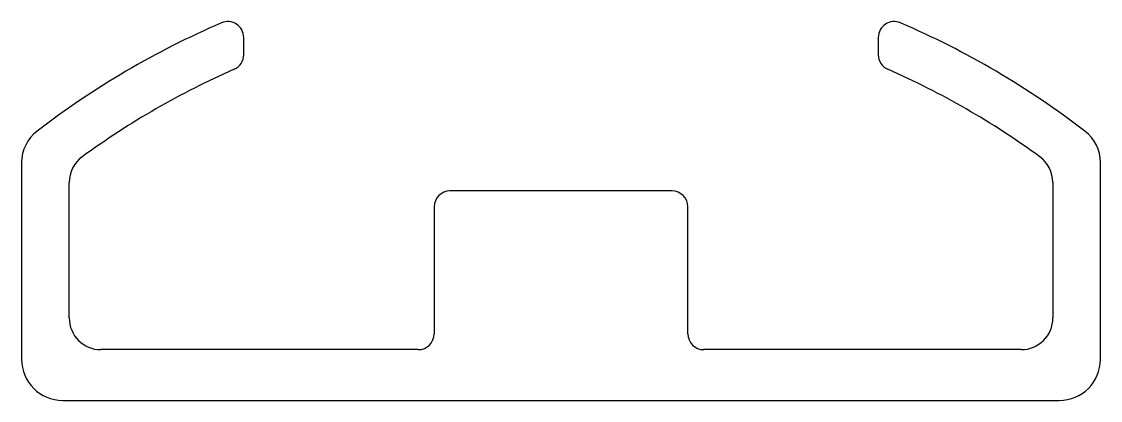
# Model space of a CAD drawing. Extents: x 1343.4 to 1377.4, y 2215.1 to 2227.
import ezdxf

# ---------------------------------------------------------------- set-up
doc = ezdxf.new("R2010")
doc.units = 0
doc.layers.get('0').update_dxf_attribs({"linetype": 'CONTINUOUS'})

msp = doc.modelspace()

# ---------------------------------------------------------------- linework, layer by layer
for p, q in [((1350.36, 2226.003), (1350.36, 2226.548)), ((1370.36, 2226.548), (1370.36, 2226.003)), ((1343.36, 2222.603), (1343.36, 2216.409)), ((1377.36, 2216.409), (1377.36, 2222.603)), ((1344.86, 2217.709), (1344.86, 2221.978)), ((1375.86, 2221.978), (1375.86, 2217.709)), ((1363.86, 2221.709), (1356.86, 2221.709)), ((1356.36, 2221.209), (1356.36, 2217.209)), ((1364.36, 2217.209), (1364.36, 2221.209)), ((1355.86, 2216.709), (1345.86, 2216.709)), ((1374.86, 2216.709), (1364.86, 2216.709)), ((1344.66, 2215.109), (1376.06, 2215.109))]:
    msp.add_line(p, q)
for centre, radius, start, end in [((1360.36, 2202.126), 27.083, 113.265, 127.5662), ((1349.86, 2226.548), 0.5, 0, 113.265), ((1370.86, 2226.548), 0.5, 66.735, 180), ((1360.36, 2202.126), 27.083, 52.4338, 66.735), ((1349.86, 2226.003), 0.5, 293.7381, 360), ((1370.86, 2226.003), 0.5, 180, 246.2619), ((1360.36, 2202.126), 25.583, 113.7381, 126.145), ((1360.36, 2202.126), 25.583, 53.855, 66.2619), ((1344.61, 2222.603), 1.25, 127.5662, 180), ((1376.11, 2222.603), 1.25, 0, 52.4338), ((1345.86, 2221.978), 1, 126.145, 180), ((1374.86, 2221.978), 1, 0, 53.855), ((1356.86, 2221.209), 0.5, 90, 180), ((1363.86, 2221.209), 0.5, 0, 90), ((1345.86, 2217.709), 1, 180, 270), ((1374.86, 2217.709), 1, 270, 360), ((1355.86, 2217.209), 0.5, 270, 0), ((1364.86, 2217.209), 0.5, 180, 270), ((1344.66, 2216.409), 1.3, 180, 270), ((1376.06, 2216.409), 1.3, 270, 0)]:
    msp.add_arc(centre, radius, start, end)

doc.saveas('drawing.dxf')
